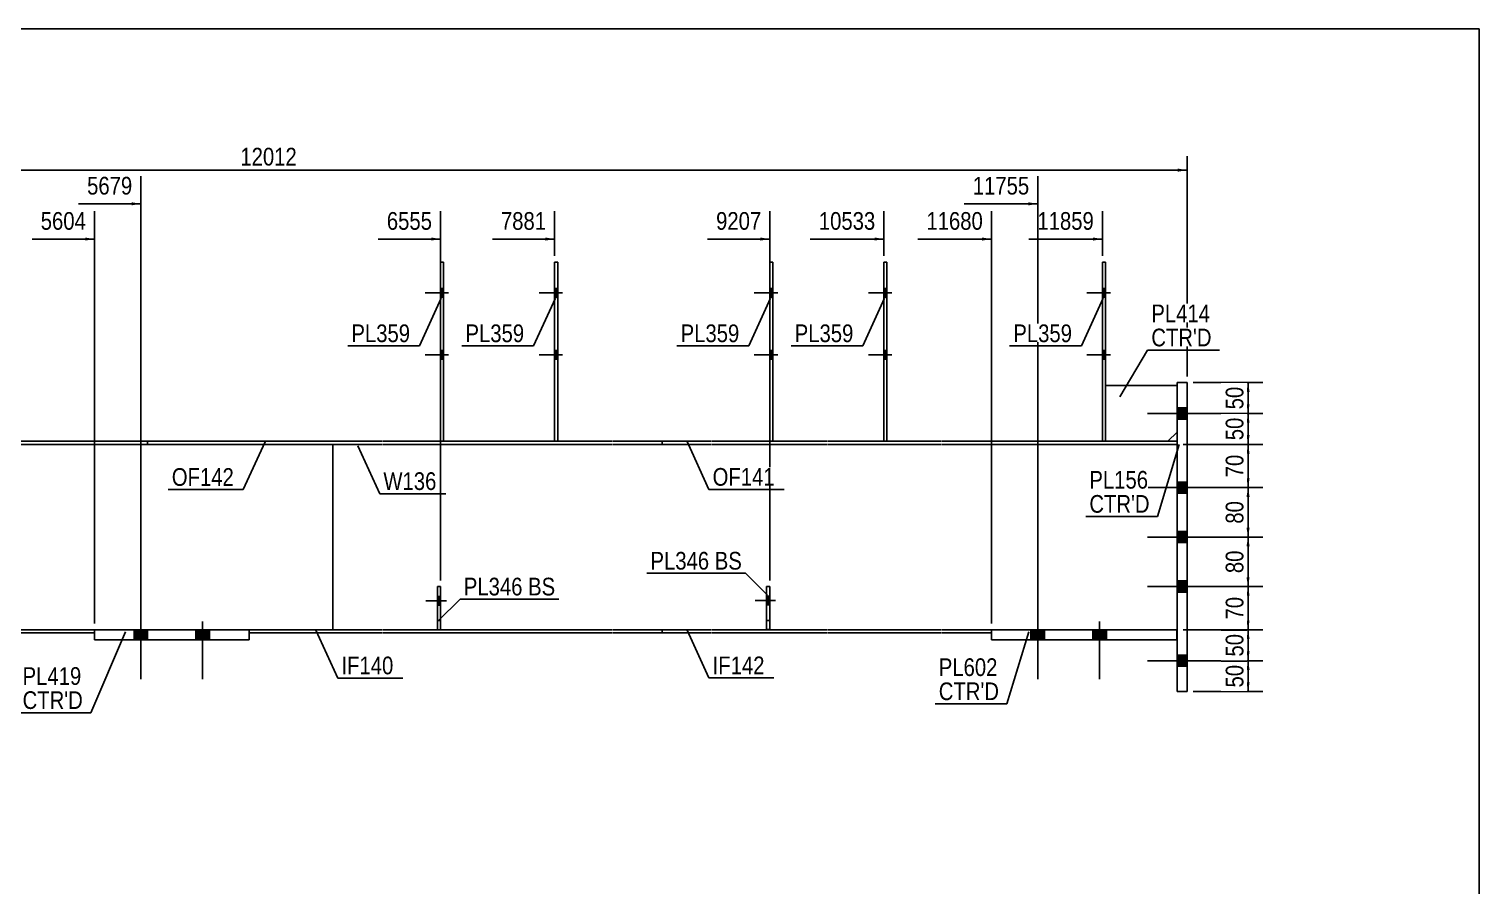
# Model space of a CAD drawing. Header units: millimetres. Extents: x -60 to 343, y -195 to 82.
# Drawn here: x 108.2 to 342.7, y -56.3 to 82.2 of the extents above; entities that cross this region are included whole.
import ezdxf

# ---------------------------------------------------------------- set-up
doc = ezdxf.new("R2010")
doc.units = ezdxf.units.MM
doc.linetypes.add('DXK_LINE_DOT1', pattern=[1.8814, 0.9407, -0.9407])
doc.linetypes.add('DXK_LINE_DOT2', pattern=[3.9198, 1.9599, -1.9599])
doc.styles.add('Arial Narrow', font='ARIALN.TTF', dxfattribs={"height": 0.2})

# ---------------------------------------------------------------- blocks, each defined once
blk = doc.blocks.new('Unknown-624480617-4112')
at = {"color": 5, "linetype": 'Continuous'}
for p, q in [((342.7, 82.21), (-57.3, 82.21)), ((342.7, -194.79), (342.7, 82.21))]:
    blk.add_line(p, q, dxfattribs=at)
blk = doc.blocks.new('Part-624480617-1237 - 1213')
at = {"color": 2, "linetype": 'Continuous'}
for p, q in [((0, -15), (23, -15)), ((23, -15.5), (0, -15.5)), ((23.1, -15), (41.7, -15)), ((41.7, -15.5), (23.1, -15.5)), ((41.8, -15), (60.15, -15)), ((60.15, -15.5), (41.8, -15.5)), ((60.25, -15), (78.85, -15)), ((78.85, -15.5), (60.25, -15.5)), ((78.95, -15), (97.3, -15)), ((97.3, -15.5), (78.95, -15.5)), ((97.4, -15), (118.76, -15)), ((118.76, -15.5), (97.4, -15.5))]:
    blk.add_line(p, q, dxfattribs=at)
at = {"color": 7, "linetype": 'DXK_LINE_DOT1'}
for p, q in [((0, -15.5), (0, -15)), ((118.76, -15), (118.76, -15.5))]:
    blk.add_line(p, q, dxfattribs=at)
blk = doc.blocks.new('Part-624480617-1229 - 1213')
at = {"color": 2, "linetype": 'Continuous'}
for p, q in [((23, 15.5), (0, 15.5)), ((0, 15), (23, 15)), ((41.7, 15.5), (23.1, 15.5)), ((23.1, 15), (41.7, 15)), ((60.15, 15.5), (41.8, 15.5)), ((41.8, 15), (60.15, 15)), ((78.85, 15.5), (60.25, 15.5)), ((60.25, 15), (78.85, 15)), ((97.3, 15.5), (78.95, 15.5)), ((78.95, 15), (97.3, 15)), ((127.33, 15.5), (97.4, 15.5)), ((97.4, 15), (127.33, 15)), ((127.33, 15), (127.33, 15.5))]:
    blk.add_line(p, q, dxfattribs=at)
at = {"color": 7, "linetype": 'DXK_LINE_DOT1'}
blk.add_line((0, 15.5), (0, 15), dxfattribs=at)
blk = doc.blocks.new('Part-624480617-1238 - 1213')
at = {"color": 2, "linetype": 'Continuous'}
for p, q in [((210.58, -15.5), (210.58, -15)), ((218.58, -15), (210.58, -15)), ((210.58, -15.5), (218.58, -15.5)), ((237.28, -15), (218.68, -15)), ((218.68, -15.5), (237.28, -15.5)), ((255.73, -15), (237.38, -15)), ((237.38, -15.5), (255.73, -15.5)), ((263.83, -15), (255.83, -15)), ((255.83, -15.5), (263.83, -15.5))]:
    blk.add_line(p, q, dxfattribs=at)
at = {"color": 7, "linetype": 'DXK_LINE_DOT1'}
blk.add_line((263.83, -15.5), (263.83, -15), dxfattribs=at)
blk = doc.blocks.new('Part-624480617-1230 - 1213')
at = {"color": 2, "linetype": 'Continuous'}
for p, q in [((165.33, -15), (143.76, -15)), ((165.33, -15.5), (143.76, -15.5)), ((174.23, -15), (165.43, -15)), ((184.03, -15.5), (165.43, -15.5)), ((184.03, -15), (174.73, -15)), ((202.48, -15), (184.13, -15)), ((202.48, -15.5), (184.13, -15.5)), ((210.58, -15), (202.58, -15)), ((210.58, -15.5), (202.58, -15.5)), ((210.58, -15), (210.58, -15.5))]:
    blk.add_line(p, q, dxfattribs=at)
at = {"color": 7, "linetype": 'DXK_LINE_DOT1'}
for p, q in [((143.76, -15.5), (143.76, -15)), ((174.73, -15), (174.23, -15))]:
    blk.add_line(p, q, dxfattribs=at)
blk = doc.blocks.new('Part-624480617-1290 - 1213')
at = {"color": 2, "linetype": 'Continuous'}
for p, q in [((293.83, -15), (263.83, -15)), ((263.83, -15), (263.83, -16.6)), ((293.83, -16.6), (293.83, -15)), ((263.83, -16.6), (293.83, -16.6))]:
    blk.add_line(p, q, dxfattribs=at)
blk = doc.blocks.new('Part-624480617-1233 - 1213')
at = {"color": 2, "linetype": 'Continuous'}
for p, q in [((157.33, -15), (157.33, 15)), ((293.87, -15), (293.83, -15))]:
    blk.add_line(p, q, dxfattribs=at)
at = {"color": 7, "linetype": 'DXK_LINE_DOT1'}
for p, q in [((157.33, 15), (165.33, 15)), ((165.43, 15), (184.03, 15)), ((184.13, 15), (202.48, 15)), ((202.58, 15), (218.58, 15)), ((218.68, 15), (237.28, 15)), ((237.38, 15), (255.73, 15)), ((255.83, 15), (293.87, 15)), ((293.87, 15), (293.87, -15)), ((165.33, -15), (157.33, -15)), ((174.23, -15), (165.43, -15)), ((184.03, -15), (174.73, -15)), ((202.48, -15), (184.13, -15)), ((218.58, -15), (202.58, -15)), ((237.28, -15), (218.68, -15)), ((255.73, -15), (237.38, -15)), ((293.83, -15), (255.83, -15))]:
    blk.add_line(p, q, dxfattribs=at)
blk = doc.blocks.new('Bolt-624480617-1305 - 1213')
at = {"color": 3, "linetype": 'DXK_LINE_DOT2'}
for p, q in [((227.98, -9.57), (227.48, -9.57)), ((228.78, -10.27), (227.48, -10.27)), ((227.98, -10.97), (227.48, -10.97))]:
    blk.add_line(p, q, dxfattribs=at)
blk = doc.blocks.new('Part-624480617-1234 - 1213')
at = {"color": 2, "linetype": 'Continuous'}
for p, q in [((127.33, 15.5), (127.33, 15)), ((165.33, 15.5), (127.33, 15.5)), ((127.33, 15), (165.33, 15)), ((184.03, 15.5), (165.43, 15.5)), ((165.43, 15), (184.03, 15)), ((202.48, 15.5), (184.13, 15.5)), ((184.13, 15), (202.48, 15)), ((210.58, 15.5), (202.58, 15.5)), ((202.58, 15), (210.58, 15)), ((210.58, 15), (210.58, 15.5))]:
    blk.add_line(p, q, dxfattribs=at)
blk = doc.blocks.new('Part-624480617-1240 - 1213')
at = {"color": 2, "linetype": 'Continuous'}
for p, q in [((210.58, 15.5), (210.58, 15)), ((218.58, 15.5), (210.58, 15.5)), ((210.58, 15), (218.58, 15)), ((237.28, 15.5), (218.68, 15.5)), ((218.68, 15), (237.28, 15)), ((255.73, 15.5), (237.38, 15.5)), ((237.38, 15), (255.73, 15)), ((293.87, 15.5), (255.83, 15.5)), ((255.83, 15), (293.87, 15))]:
    blk.add_line(p, q, dxfattribs=at)
at = {"color": 7, "linetype": 'DXK_LINE_DOT1'}
blk.add_line((293.87, 15), (293.87, 15.5), dxfattribs=at)
blk = doc.blocks.new('Part-624480617-1242 - 1213')
at = {"color": 2, "linetype": 'Continuous'}
for p, q in [((295.47, 25), (293.87, 25)), ((293.87, 25), (293.87, -25)), ((295.47, -25), (295.47, 25)), ((293.87, -25), (295.47, -25))]:
    blk.add_line(p, q, dxfattribs=at)
blk = doc.blocks.new('Bolt-624480617-1302 - 1213')
at = {"linetype": 'Continuous'}
for points in [[(193.68, 38.8), (193.68, 40.2), (193.18, 40.2), (193.18, 38.8)], [(193.68, 38.8), (193.68, 40.2), (193.18, 40.2), (193.18, 38.8)], [(193.68, 28.8), (193.68, 30.2), (193.18, 30.2), (193.18, 28.8)], [(193.68, 28.8), (193.68, 30.2), (193.18, 30.2), (193.18, 28.8)]]:
    blk.add_hatch(color=3, dxfattribs=at).paths.add_polyline_path(points)
at = {"color": 3, "linetype": 'Continuous'}
for p, q in [((193.68, 40.2), (193.18, 40.2)), ((193.68, 40.2), (193.18, 40.2)), ((194.48, 39.5), (190.68, 39.5)), ((194.48, 39.5), (190.68, 39.5)), ((193.68, 38.8), (193.18, 38.8)), ((193.68, 38.8), (193.18, 38.8)), ((194.48, 29.5), (190.68, 29.5)), ((194.48, 29.5), (190.68, 29.5)), ((193.68, 30.2), (193.18, 30.2)), ((193.68, 30.2), (193.18, 30.2)), ((193.68, 28.8), (193.18, 28.8)), ((193.68, 28.8), (193.18, 28.8))]:
    blk.add_line(p, q, dxfattribs=at)
blk = doc.blocks.new('Part-624480617-1245 - 1213')
at = {"color": 2, "linetype": 'Continuous'}
for p, q in [((293.87, 24.5), (282.29, 24.5)), ((292.37, 15.5), (293.87, 17))]:
    blk.add_line(p, q, dxfattribs=at)
at = {"color": 7, "linetype": 'DXK_LINE_DOT1'}
for p, q in [((282.29, 24.5), (282.29, 15.5)), ((293.87, 17), (293.87, 24.5)), ((282.29, 15.5), (292.37, 15.5))]:
    blk.add_line(p, q, dxfattribs=at)
blk = doc.blocks.new('Bolt-624480617-1315 - 1213')
at = {"linetype": 'Continuous'}
blk.add_hatch(color=3, dxfattribs=at).paths.add_polyline_path([(174.73, -11), (174.73, -9.6), (174.23, -9.6), (174.23, -11)])
at = {"color": 3, "linetype": 'Continuous'}
for p, q in [((175.68, -10.3), (172.38, -10.3)), ((174.73, -9.6), (174.23, -9.6)), ((174.73, -11), (174.23, -11))]:
    blk.add_line(p, q, dxfattribs=at)
blk = doc.blocks.new('Part-624480617-1256 - 1213')
at = {"color": 2, "linetype": 'Continuous'}
for p, q in [((282.29, 44.5), (281.79, 44.5)), ((281.79, 44.5), (281.79, 15.5)), ((282.29, 15.5), (282.29, 44.5))]:
    blk.add_line(p, q, dxfattribs=at)
at = {"color": 7, "linetype": 'DXK_LINE_DOT1'}
blk.add_line((281.79, 15.5), (282.29, 15.5), dxfattribs=at)
blk = doc.blocks.new('Part-624480617-1259 - 1213')
at = {"color": 2, "linetype": 'Continuous'}
for p, q in [((193.68, 44.5), (193.18, 44.5)), ((193.18, 44.5), (193.18, 15.5)), ((193.68, 15.5), (193.68, 44.5))]:
    blk.add_line(p, q, dxfattribs=at)
at = {"color": 7, "linetype": 'DXK_LINE_DOT1'}
blk.add_line((193.18, 15.5), (193.68, 15.5), dxfattribs=at)
blk = doc.blocks.new('Part-624480617-1260 - 1213')
at = {"color": 2, "linetype": 'Continuous'}
for p, q in [((246.93, 44.5), (246.43, 44.5)), ((246.43, 44.5), (246.43, 15.5)), ((246.93, 15.5), (246.93, 44.5))]:
    blk.add_line(p, q, dxfattribs=at)
at = {"color": 7, "linetype": 'DXK_LINE_DOT1'}
blk.add_line((246.43, 15.5), (246.93, 15.5), dxfattribs=at)
blk = doc.blocks.new('Part-624480617-1261 - 1213')
at = {"color": 2, "linetype": 'Continuous'}
for p, q in [((228.48, 44.5), (227.98, 44.5)), ((227.98, 44.5), (227.98, 15.5)), ((228.48, 15.5), (228.48, 44.5))]:
    blk.add_line(p, q, dxfattribs=at)
at = {"color": 7, "linetype": 'DXK_LINE_DOT1'}
blk.add_line((227.98, 15.5), (228.48, 15.5), dxfattribs=at)
blk = doc.blocks.new('Bolt-624480617-1333 - 1213')
at = {"linetype": 'Continuous'}
for points in [[(270.23, -16.6), (272.43, -16.6), (272.43, -15), (270.23, -15)], [(270.23, -16.6), (272.43, -16.6), (272.43, -15), (270.23, -15)], [(270.23, -16.6), (272.43, -16.6), (272.43, -15), (270.23, -15)], [(270.23, -16.6), (272.43, -16.6), (272.43, -15), (270.23, -15)], [(280.23, -16.6), (282.43, -16.6), (282.43, -15), (280.23, -15)], [(280.23, -16.6), (282.43, -16.6), (282.43, -15), (280.23, -15)], [(280.23, -16.6), (282.43, -16.6), (282.43, -15), (280.23, -15)], [(280.23, -16.6), (282.43, -16.6), (282.43, -15), (280.23, -15)]]:
    blk.add_hatch(color=3, dxfattribs=at).paths.add_polyline_path(points)
at = {"color": 3, "linetype": 'Continuous'}
for p, q in [((271.33, -13.66), (271.33, -23)), ((271.33, -13.66), (271.33, -23)), ((271.33, -13.66), (271.33, -23)), ((271.33, -13.66), (271.33, -23)), ((281.33, -13.66), (281.33, -23)), ((281.33, -13.66), (281.33, -23)), ((281.33, -13.66), (281.33, -23)), ((281.33, -13.66), (281.33, -23)), ((270.23, -15), (270.23, -16.6)), ((270.23, -15), (270.23, -16.6)), ((270.23, -15), (270.23, -16.6)), ((270.23, -15), (270.23, -16.6)), ((272.43, -15), (272.43, -16.6)), ((272.43, -15), (272.43, -16.6)), ((272.43, -15), (272.43, -16.6)), ((272.43, -15), (272.43, -16.6)), ((280.23, -15), (280.23, -16.6)), ((280.23, -15), (280.23, -16.6)), ((280.23, -15), (280.23, -16.6)), ((280.23, -15), (280.23, -16.6)), ((282.43, -15), (282.43, -16.6)), ((282.43, -15), (282.43, -16.6)), ((282.43, -15), (282.43, -16.6)), ((282.43, -15), (282.43, -16.6))]:
    blk.add_line(p, q, dxfattribs=at)
blk = doc.blocks.new('Part-624480617-1262 - 1213')
at = {"color": 7, "linetype": 'DXK_LINE_DOT1'}
for p, q in [((227.48, -14.97), (227.48, -7.97)), ((227.48, -7.97), (227.98, -7.97)), ((227.98, -14.97), (227.98, -7.97)), ((227.48, -13.47), (227.98, -13.47)), ((227.98, -14.97), (227.48, -14.97))]:
    blk.add_line(p, q, dxfattribs=at)
blk = doc.blocks.new('Part-624480617-1265 - 1213')
at = {"color": 2, "linetype": 'Continuous'}
for p, q in [((227.48, -14.97), (227.48, -7.97)), ((227.48, -7.97), (227.98, -7.97)), ((227.98, -7.97), (227.98, -14.97)), ((227.98, -14.97), (227.48, -14.97))]:
    blk.add_line(p, q, dxfattribs=at)
blk = doc.blocks.new('Part-624480617-1268 - 1213')
at = {"color": 2, "linetype": 'Continuous'}
for p, q in [((175.23, 44.5), (174.73, 44.5)), ((174.73, 44.5), (174.73, 15.5)), ((175.23, 15.5), (175.23, 44.5))]:
    blk.add_line(p, q, dxfattribs=at)
at = {"color": 7, "linetype": 'DXK_LINE_DOT1'}
blk.add_line((174.73, 15.5), (175.23, 15.5), dxfattribs=at)
blk = doc.blocks.new('Part-624480617-1269 - 1213')
at = {"color": 7, "linetype": 'DXK_LINE_DOT1'}
for p, q in [((174.23, -15), (174.23, -8)), ((174.23, -8), (174.73, -8)), ((174.73, -15), (174.73, -8)), ((174.23, -13.5), (174.73, -13.5))]:
    blk.add_line(p, q, dxfattribs=at)
blk = doc.blocks.new('Part-624480617-1272 - 1213')
at = {"color": 2, "linetype": 'Continuous'}
for p, q in [((174.23, -15), (174.23, -8)), ((174.23, -8), (174.73, -8)), ((174.73, -8), (174.73, -15)), ((174.73, -15), (174.23, -15))]:
    blk.add_line(p, q, dxfattribs=at)
blk = doc.blocks.new('Part-624480617-1289 - 1213')
at = {"color": 2, "linetype": 'Continuous'}
for p, q in [((143.76, -15), (118.76, -15)), ((118.76, -15), (118.76, -16.6)), ((143.76, -16.6), (143.76, -15)), ((118.76, -16.6), (143.76, -16.6))]:
    blk.add_line(p, q, dxfattribs=at)
blk = doc.blocks.new('Part-624480617-1292 - 1213')
at = {"color": 7, "linetype": 'DXK_LINE_DOT1'}
for p, q in [((0, 15), (0, -15)), ((0, 15), (23, 15)), ((23.1, 15), (41.7, 15)), ((41.8, 15), (60.15, 15)), ((60.25, 15), (78.85, 15)), ((78.95, 15), (97.3, 15)), ((97.4, 15), (157.33, 15)), ((0, -15), (23, -15)), ((23.1, -15), (41.7, -15)), ((41.8, -15), (60.15, -15)), ((60.25, -15), (78.85, -15)), ((78.95, -15), (97.3, -15)), ((97.4, -15), (157.33, -15))]:
    blk.add_line(p, q, dxfattribs=at)
at = {"color": 2, "linetype": 'Continuous'}
blk.add_line((157.33, 15), (157.33, -15), dxfattribs=at)
blk = doc.blocks.new('Bolt-624480617-1293 - 1213')
at = {"linetype": 'Continuous'}
for points in [[(293.87, 20.9), (293.87, 19.1), (295.47, 19.1), (295.47, 20.9)], [(293.87, 20.9), (293.87, 19.1), (295.47, 19.1), (295.47, 20.9)], [(293.87, 8.9), (293.87, 7.1), (295.47, 7.1), (295.47, 8.9)], [(293.87, 8.9), (293.87, 7.1), (295.47, 7.1), (295.47, 8.9)], [(293.87, 0.9), (293.87, -0.9), (295.47, -0.9), (295.47, 0.9)], [(293.87, 0.9), (293.87, -0.9), (295.47, -0.9), (295.47, 0.9)], [(293.87, -7.1), (293.87, -8.9), (295.47, -8.9), (295.47, -7.1)], [(293.87, -7.1), (293.87, -8.9), (295.47, -8.9), (295.47, -7.1)], [(293.87, -19.1), (293.87, -20.9), (295.47, -20.9), (295.47, -19.1)], [(293.87, -19.1), (293.87, -20.9), (295.47, -20.9), (295.47, -19.1)]]:
    blk.add_hatch(color=3, dxfattribs=at).paths.add_polyline_path(points)
at = {"color": 3, "linetype": 'Continuous'}
for p, q in [((298.14, 20), (289.07, 20)), ((298.14, 20), (289.07, 20)), ((295.47, 20.9), (293.87, 20.9)), ((295.47, 20.9), (293.87, 20.9)), ((295.47, 19.1), (293.87, 19.1)), ((295.47, 19.1), (293.87, 19.1)), ((298.14, 8), (289.07, 8)), ((298.14, 8), (289.07, 8)), ((295.47, 8.9), (293.87, 8.9)), ((295.47, 8.9), (293.87, 8.9)), ((295.47, 7.1), (293.87, 7.1)), ((295.47, 7.1), (293.87, 7.1)), ((295.47, 0.9), (293.87, 0.9)), ((295.47, 0.9), (293.87, 0.9)), ((298.14, 0), (289.07, 0)), ((298.14, 0), (289.07, 0)), ((295.47, -0.9), (293.87, -0.9)), ((295.47, -0.9), (293.87, -0.9)), ((298.14, -8), (289.07, -8)), ((298.14, -8), (289.07, -8)), ((295.47, -7.1), (293.87, -7.1)), ((295.47, -7.1), (293.87, -7.1)), ((295.47, -8.9), (293.87, -8.9)), ((295.47, -8.9), (293.87, -8.9)), ((298.14, -20), (289.07, -20)), ((298.14, -20), (289.07, -20)), ((295.47, -19.1), (293.87, -19.1)), ((295.47, -19.1), (293.87, -19.1)), ((295.47, -20.9), (293.87, -20.9)), ((295.47, -20.9), (293.87, -20.9))]:
    blk.add_line(p, q, dxfattribs=at)
blk = doc.blocks.new('Bolt-624480617-1299 - 1213')
at = {"linetype": 'Continuous'}
for points in [[(282.29, 38.8), (282.29, 40.2), (281.79, 40.2), (281.79, 38.8)], [(282.29, 38.8), (282.29, 40.2), (281.79, 40.2), (281.79, 38.8)], [(282.29, 28.8), (282.29, 30.2), (281.79, 30.2), (281.79, 28.8)], [(282.29, 28.8), (282.29, 30.2), (281.79, 30.2), (281.79, 28.8)]]:
    blk.add_hatch(color=3, dxfattribs=at).paths.add_polyline_path(points)
at = {"color": 3, "linetype": 'Continuous'}
for p, q in [((282.29, 40.2), (281.79, 40.2)), ((282.29, 40.2), (281.79, 40.2)), ((283.09, 39.5), (279.29, 39.5)), ((283.09, 39.5), (279.29, 39.5)), ((282.29, 38.8), (281.79, 38.8)), ((282.29, 38.8), (281.79, 38.8)), ((283.09, 29.5), (279.29, 29.5)), ((283.09, 29.5), (279.29, 29.5)), ((282.29, 30.2), (281.79, 30.2)), ((282.29, 30.2), (281.79, 30.2)), ((282.29, 28.8), (281.79, 28.8)), ((282.29, 28.8), (281.79, 28.8))]:
    blk.add_line(p, q, dxfattribs=at)
blk = doc.blocks.new('Bolt-624480617-1303 - 1213')
at = {"linetype": 'Continuous'}
for points in [[(246.93, 38.8), (246.93, 40.2), (246.43, 40.2), (246.43, 38.8)], [(246.93, 38.8), (246.93, 40.2), (246.43, 40.2), (246.43, 38.8)], [(246.93, 28.8), (246.93, 30.2), (246.43, 30.2), (246.43, 28.8)], [(246.93, 28.8), (246.93, 30.2), (246.43, 30.2), (246.43, 28.8)]]:
    blk.add_hatch(color=3, dxfattribs=at).paths.add_polyline_path(points)
at = {"color": 3, "linetype": 'Continuous'}
for p, q in [((246.93, 40.2), (246.43, 40.2)), ((246.93, 40.2), (246.43, 40.2)), ((247.73, 39.5), (243.93, 39.5)), ((247.73, 39.5), (243.93, 39.5)), ((246.93, 38.8), (246.43, 38.8)), ((246.93, 38.8), (246.43, 38.8)), ((247.73, 29.5), (243.93, 29.5)), ((247.73, 29.5), (243.93, 29.5)), ((246.93, 30.2), (246.43, 30.2)), ((246.93, 30.2), (246.43, 30.2)), ((246.93, 28.8), (246.43, 28.8)), ((246.93, 28.8), (246.43, 28.8))]:
    blk.add_line(p, q, dxfattribs=at)
blk = doc.blocks.new('Bolt-624480617-1304 - 1213')
at = {"linetype": 'Continuous'}
for points in [[(228.48, 38.8), (228.48, 40.2), (227.98, 40.2), (227.98, 38.8)], [(228.48, 38.8), (228.48, 40.2), (227.98, 40.2), (227.98, 38.8)], [(228.48, 28.8), (228.48, 30.2), (227.98, 30.2), (227.98, 28.8)], [(228.48, 28.8), (228.48, 30.2), (227.98, 30.2), (227.98, 28.8)]]:
    blk.add_hatch(color=3, dxfattribs=at).paths.add_polyline_path(points)
at = {"color": 3, "linetype": 'Continuous'}
for p, q in [((228.48, 40.2), (227.98, 40.2)), ((228.48, 40.2), (227.98, 40.2)), ((229.28, 39.5), (225.48, 39.5)), ((229.28, 39.5), (225.48, 39.5)), ((228.48, 38.8), (227.98, 38.8)), ((228.48, 38.8), (227.98, 38.8)), ((229.28, 29.5), (225.48, 29.5)), ((229.28, 29.5), (225.48, 29.5)), ((228.48, 30.2), (227.98, 30.2)), ((228.48, 30.2), (227.98, 30.2)), ((228.48, 28.8), (227.98, 28.8)), ((228.48, 28.8), (227.98, 28.8))]:
    blk.add_line(p, q, dxfattribs=at)
blk = doc.blocks.new('Bolt-624480617-1308 - 1213')
at = {"linetype": 'Continuous'}
blk.add_hatch(color=3, dxfattribs=at).paths.add_polyline_path([(227.98, -10.97), (227.98, -9.57), (227.48, -9.57), (227.48, -10.97)])
at = {"color": 3, "linetype": 'Continuous'}
for p, q in [((228.93, -10.27), (225.63, -10.27)), ((227.98, -9.57), (227.48, -9.57)), ((227.98, -10.97), (227.48, -10.97))]:
    blk.add_line(p, q, dxfattribs=at)
blk = doc.blocks.new('Bolt-624480617-1311 - 1213')
at = {"linetype": 'Continuous'}
for points in [[(175.23, 38.8), (175.23, 40.2), (174.73, 40.2), (174.73, 38.8)], [(175.23, 38.8), (175.23, 40.2), (174.73, 40.2), (174.73, 38.8)], [(175.23, 28.8), (175.23, 30.2), (174.73, 30.2), (174.73, 28.8)], [(175.23, 28.8), (175.23, 30.2), (174.73, 30.2), (174.73, 28.8)]]:
    blk.add_hatch(color=3, dxfattribs=at).paths.add_polyline_path(points)
at = {"color": 3, "linetype": 'Continuous'}
for p, q in [((175.23, 40.2), (174.73, 40.2)), ((175.23, 40.2), (174.73, 40.2)), ((176.03, 39.5), (172.23, 39.5)), ((176.03, 39.5), (172.23, 39.5)), ((175.23, 38.8), (174.73, 38.8)), ((175.23, 38.8), (174.73, 38.8)), ((176.03, 29.5), (172.23, 29.5)), ((176.03, 29.5), (172.23, 29.5)), ((175.23, 30.2), (174.73, 30.2)), ((175.23, 30.2), (174.73, 30.2)), ((175.23, 28.8), (174.73, 28.8)), ((175.23, 28.8), (174.73, 28.8))]:
    blk.add_line(p, q, dxfattribs=at)
blk = doc.blocks.new('Bolt-624480617-1312 - 1213')
at = {"color": 3, "linetype": 'DXK_LINE_DOT2'}
for p, q in [((174.73, -9.6), (174.23, -9.6)), ((175.53, -10.3), (174.23, -10.3)), ((174.73, -11), (174.23, -11))]:
    blk.add_line(p, q, dxfattribs=at)
blk = doc.blocks.new('Bolt-624480617-1332 - 1213')
at = {"linetype": 'Continuous'}
for points in [[(125.16, -16.6), (127.36, -16.6), (127.36, -15), (125.16, -15)], [(125.16, -16.6), (127.36, -16.6), (127.36, -15), (125.16, -15)], [(125.16, -16.6), (127.36, -16.6), (127.36, -15), (125.16, -15)], [(125.16, -16.6), (127.36, -16.6), (127.36, -15), (125.16, -15)], [(135.16, -16.6), (137.36, -16.6), (137.36, -15), (135.16, -15)], [(135.16, -16.6), (137.36, -16.6), (137.36, -15), (135.16, -15)], [(135.16, -16.6), (137.36, -16.6), (137.36, -15), (135.16, -15)], [(135.16, -16.6), (137.36, -16.6), (137.36, -15), (135.16, -15)]]:
    blk.add_hatch(color=3, dxfattribs=at).paths.add_polyline_path(points)
at = {"color": 3, "linetype": 'Continuous'}
for p, q in [((126.26, -13.66), (126.26, -23)), ((126.26, -13.66), (126.26, -23)), ((126.26, -13.66), (126.26, -23)), ((126.26, -13.66), (126.26, -23)), ((136.26, -13.66), (136.26, -23)), ((136.26, -13.66), (136.26, -23)), ((136.26, -13.66), (136.26, -23)), ((136.26, -13.66), (136.26, -23)), ((125.16, -15), (125.16, -16.6)), ((125.16, -15), (125.16, -16.6)), ((125.16, -15), (125.16, -16.6)), ((125.16, -15), (125.16, -16.6)), ((127.36, -15), (127.36, -16.6)), ((127.36, -15), (127.36, -16.6)), ((127.36, -15), (127.36, -16.6)), ((127.36, -15), (127.36, -16.6)), ((135.16, -15), (135.16, -16.6)), ((135.16, -15), (135.16, -16.6)), ((135.16, -15), (135.16, -16.6)), ((135.16, -15), (135.16, -16.6)), ((137.36, -15), (137.36, -16.6)), ((137.36, -15), (137.36, -16.6)), ((137.36, -15), (137.36, -16.6)), ((137.36, -15), (137.36, -16.6))]:
    blk.add_line(p, q, dxfattribs=at)
blk = doc.blocks.new('StraightDimension-624480617-9707 - 1213')
at = {"linetype": 'Continuous'}
blk.add_hatch(color=7, dxfattribs=at).paths.add_polyline_path([(244.93, 48.47), (246.43, 48.22), (244.93, 47.97)])
at = {"color": 7, "linetype": 'Continuous'}
for p, q in [((246.43, 45.5), (246.43, 52.72)), ((234.54, 48.22), (246.43, 48.22))]:
    blk.add_line(p, q, dxfattribs=at)
at = {"color": 0}
blk.add_wipeout([(245.66, 49.12), (245.66, 53.32), (235.32, 53.32), (235.32, 49.12)], dxfattribs=at)
at = {"color": 3, "style": 'Arial Narrow'}
blk.add_text('10533', height=2.863, dxfattribs=at).set_placement((235.92, 49.72))
blk = doc.blocks.new('StraightDimension-624480617-9708 - 1213')
at = {"linetype": 'Continuous'}
blk.add_hatch(color=7, dxfattribs=at).paths.add_polyline_path([(226.48, 48.47), (227.98, 48.22), (226.48, 47.97)])
at = {"color": 7, "linetype": 'Continuous'}
for p, q in [((227.98, -7), (227.98, 52.72)), ((217.92, 48.22), (227.98, 48.22))]:
    blk.add_line(p, q, dxfattribs=at)
at = {"color": 0}
blk.add_wipeout([(227.21, 49.12), (227.21, 53.32), (218.7, 53.32), (218.7, 49.12)], dxfattribs=at)
at = {"color": 3, "style": 'Arial Narrow'}
blk.add_text('9207', height=2.863, dxfattribs=at).set_placement((219.3, 49.72))
blk = doc.blocks.new('StraightDimension-624480617-9709 - 1213')
at = {"linetype": 'Continuous'}
blk.add_hatch(color=7, dxfattribs=at).paths.add_polyline_path([(191.68, 48.47), (193.18, 48.22), (191.68, 47.97)])
at = {"color": 7, "linetype": 'Continuous'}
for p, q in [((193.18, 45.5), (193.18, 52.72)), ((183.12, 48.22), (193.18, 48.22))]:
    blk.add_line(p, q, dxfattribs=at)
at = {"color": 0}
blk.add_wipeout([(192.41, 49.12), (192.41, 53.32), (183.9, 53.32), (183.9, 49.12)], dxfattribs=at)
at = {"color": 3, "style": 'Arial Narrow'}
blk.add_text('7881', height=2.863, dxfattribs=at).set_placement((184.5, 49.72))
blk = doc.blocks.new('StraightDimension-624480617-8231 - 1213')
at = {"linetype": 'Continuous'}
for points in [[(305.09, -21.5), (305.34, -20), (305.59, -21.5)], [(305.59, -23.5), (305.34, -25), (305.09, -23.5)]]:
    blk.add_hatch(color=7, dxfattribs=at).paths.add_polyline_path(points)
at = {"color": 7, "linetype": 'Continuous'}
for p, q in [((296.47, -20), (307.74, -20)), ((305.34, -25), (305.34, -20)), ((296.47, -25), (307.74, -25))]:
    blk.add_line(p, q, dxfattribs=at)
at = {"color": 0}
blk.add_wipeout([(305.19, -20.07), (300.99, -20.07), (300.99, -24.93), (305.19, -24.93)], dxfattribs=at)
at = {"color": 3, "style": 'Arial Narrow'}
blk.add_text('50', height=2.863, rotation=90.0002, dxfattribs=at).set_placement((304.59, -24.33))
blk = doc.blocks.new('StraightDimension-624480617-8230 - 1213')
at = {"linetype": 'Continuous'}
for points in [[(305.09, -16.5), (305.34, -15), (305.59, -16.5)], [(305.59, -18.5), (305.34, -20), (305.09, -18.5)]]:
    blk.add_hatch(color=7, dxfattribs=at).paths.add_polyline_path(points)
at = {"color": 7, "linetype": 'Continuous'}
for p, q in [((294.87, -15), (307.74, -15)), ((305.34, -20), (305.34, -15)), ((296.47, -20), (307.74, -20))]:
    blk.add_line(p, q, dxfattribs=at)
at = {"color": 0}
blk.add_wipeout([(305.19, -15.07), (300.99, -15.07), (300.99, -19.93), (305.19, -19.93)], dxfattribs=at)
at = {"color": 3, "style": 'Arial Narrow'}
blk.add_text('50', height=2.863, rotation=90.0002, dxfattribs=at).set_placement((304.59, -19.33))
blk = doc.blocks.new('StraightDimension-624480617-5061 - 1213')
at = {"linetype": 'Continuous'}
blk.add_hatch(color=7, dxfattribs=at).paths.add_polyline_path([(293.97, 59.62), (295.47, 59.37), (293.97, 59.12)])
at = {"color": 7, "linetype": 'Continuous'}
for p, q in [((295.47, 26), (295.47, 61.62)), ((-1.6, 59.37), (295.47, 59.37))]:
    blk.add_line(p, q, dxfattribs=at)
at = {"color": 0}
blk.add_wipeout([(152.1, 59.52), (152.1, 63.72), (141.76, 63.72), (141.76, 59.52)], dxfattribs=at)
at = {"color": 3, "style": 'Arial Narrow'}
blk.add_text('12012', height=2.863, dxfattribs=at).set_placement((142.36, 60.12))
blk = doc.blocks.new('StraightDimension-624480617-8224 - 1213')
at = {"linetype": 'Continuous'}
for points in [[(305.09, 23.5), (305.34, 25), (305.59, 23.5)], [(305.59, 21.5), (305.34, 20), (305.09, 21.5)]]:
    blk.add_hatch(color=7, dxfattribs=at).paths.add_polyline_path(points)
at = {"color": 7, "linetype": 'Continuous'}
for p, q in [((296.47, 25), (307.74, 25)), ((305.34, 20), (305.34, 25)), ((294.87, 20), (307.74, 20))]:
    blk.add_line(p, q, dxfattribs=at)
at = {"color": 0}
blk.add_wipeout([(305.19, 24.93), (300.99, 24.93), (300.99, 20.07), (305.19, 20.07)], dxfattribs=at)
at = {"color": 3, "style": 'Arial Narrow'}
blk.add_text('50', height=2.863, rotation=90.0002, dxfattribs=at).set_placement((304.59, 20.67))
blk = doc.blocks.new('StraightDimension-624480617-8225 - 1213')
at = {"linetype": 'Continuous'}
for points in [[(305.09, 18.5), (305.34, 20), (305.59, 18.5)], [(305.59, 16.5), (305.34, 15), (305.09, 16.5)]]:
    blk.add_hatch(color=7, dxfattribs=at).paths.add_polyline_path(points)
at = {"color": 7, "linetype": 'Continuous'}
for p, q in [((294.87, 20), (307.74, 20)), ((305.34, 15), (305.34, 20)), ((294.87, 15), (307.74, 15))]:
    blk.add_line(p, q, dxfattribs=at)
at = {"color": 0}
blk.add_wipeout([(305.19, 19.93), (300.99, 19.93), (300.99, 15.07), (305.19, 15.07)], dxfattribs=at)
at = {"color": 3, "style": 'Arial Narrow'}
blk.add_text('50', height=2.863, rotation=90.0002, dxfattribs=at).set_placement((304.59, 15.67))
blk = doc.blocks.new('StraightDimension-624480617-8226 - 1213')
at = {"linetype": 'Continuous'}
for points in [[(305.09, 13.5), (305.34, 15), (305.59, 13.5)], [(305.59, 9.5), (305.34, 8), (305.09, 9.5)]]:
    blk.add_hatch(color=7, dxfattribs=at).paths.add_polyline_path(points)
at = {"color": 7, "linetype": 'Continuous'}
for p, q in [((294.87, 15), (307.74, 15)), ((305.34, 8), (305.34, 15)), ((296.47, 8), (307.74, 8))]:
    blk.add_line(p, q, dxfattribs=at)
at = {"color": 0}
blk.add_wipeout([(305.19, 13.93), (300.99, 13.93), (300.99, 9.07), (305.19, 9.07)], dxfattribs=at)
at = {"color": 3, "style": 'Arial Narrow'}
blk.add_text('70', height=2.863, rotation=90.0002, dxfattribs=at).set_placement((304.59, 9.67))
blk = doc.blocks.new('StraightDimension-624480617-8227 - 1213')
at = {"linetype": 'Continuous'}
for points in [[(305.09, 6.5), (305.34, 8), (305.59, 6.5)], [(305.59, 1.5), (305.34, 0), (305.09, 1.5)]]:
    blk.add_hatch(color=7, dxfattribs=at).paths.add_polyline_path(points)
at = {"color": 7, "linetype": 'Continuous'}
for p, q in [((296.47, 8), (307.74, 8)), ((305.34, 0), (305.34, 8)), ((296.47, 0), (307.74, 0))]:
    blk.add_line(p, q, dxfattribs=at)
at = {"color": 0}
blk.add_wipeout([(305.19, 6.43), (300.99, 6.43), (300.99, 1.57), (305.19, 1.57)], dxfattribs=at)
at = {"color": 3, "style": 'Arial Narrow'}
blk.add_text('80', height=2.863, rotation=90.0002, dxfattribs=at).set_placement((304.59, 2.17))
blk = doc.blocks.new('StraightDimension-624480617-8228 - 1213')
at = {"linetype": 'Continuous'}
for points in [[(305.09, -1.5), (305.34, 0), (305.59, -1.5)], [(305.59, -6.5), (305.34, -8), (305.09, -6.5)]]:
    blk.add_hatch(color=7, dxfattribs=at).paths.add_polyline_path(points)
at = {"color": 7, "linetype": 'Continuous'}
for p, q in [((296.47, 0), (307.74, 0)), ((305.34, -8), (305.34, 0)), ((296.47, -8), (307.74, -8))]:
    blk.add_line(p, q, dxfattribs=at)
at = {"color": 0}
blk.add_wipeout([(305.19, -1.57), (300.99, -1.57), (300.99, -6.43), (305.19, -6.43)], dxfattribs=at)
at = {"color": 3, "style": 'Arial Narrow'}
blk.add_text('80', height=2.863, rotation=90.0002, dxfattribs=at).set_placement((304.59, -5.83))
blk = doc.blocks.new('StraightDimension-624480617-8229 - 1213')
at = {"linetype": 'Continuous'}
for points in [[(305.09, -9.5), (305.34, -8), (305.59, -9.5)], [(305.59, -13.5), (305.34, -15), (305.09, -13.5)]]:
    blk.add_hatch(color=7, dxfattribs=at).paths.add_polyline_path(points)
at = {"color": 7, "linetype": 'Continuous'}
for p, q in [((296.47, -8), (307.74, -8)), ((305.34, -15), (305.34, -8)), ((294.87, -15), (307.74, -15))]:
    blk.add_line(p, q, dxfattribs=at)
at = {"color": 0}
blk.add_wipeout([(305.19, -9.07), (300.99, -9.07), (300.99, -13.93), (305.19, -13.93)], dxfattribs=at)
at = {"color": 3, "style": 'Arial Narrow'}
blk.add_text('70', height=2.863, rotation=90.0002, dxfattribs=at).set_placement((304.59, -13.33))
blk = doc.blocks.new('StraightDimension-624480617-9704 - 1213')
at = {"linetype": 'Continuous'}
blk.add_hatch(color=7, dxfattribs=at).paths.add_polyline_path([(280.29, 48.47), (281.79, 48.22), (280.29, 47.97)])
at = {"color": 7, "linetype": 'Continuous'}
for p, q in [((281.79, 45.5), (281.79, 52.72)), ((269.9, 48.22), (281.79, 48.22))]:
    blk.add_line(p, q, dxfattribs=at)
at = {"color": 0}
blk.add_wipeout([(281.01, 49.12), (281.01, 53.32), (270.67, 53.32), (270.67, 49.12)], dxfattribs=at)
at = {"color": 3, "style": 'Arial Narrow'}
blk.add_text('11859', height=2.863, dxfattribs=at).set_placement((271.27, 49.72))
blk = doc.blocks.new('StraightDimension-624480617-9705 - 1213')
at = {"linetype": 'Continuous'}
blk.add_hatch(color=7, dxfattribs=at).paths.add_polyline_path([(269.83, 54.17), (271.33, 53.92), (269.83, 53.67)])
at = {"color": 7, "linetype": 'Continuous'}
for p, q in [((271.33, -14), (271.33, 58.42)), ((259.44, 53.92), (271.33, 53.92))]:
    blk.add_line(p, q, dxfattribs=at)
at = {"color": 0}
blk.add_wipeout([(270.56, 54.82), (270.56, 59.02), (260.22, 59.02), (260.22, 54.82)], dxfattribs=at)
at = {"color": 3, "style": 'Arial Narrow'}
blk.add_text('11755', height=2.863, dxfattribs=at).set_placement((260.82, 55.42))
blk = doc.blocks.new('StraightDimension-624480617-9706 - 1213')
at = {"linetype": 'Continuous'}
blk.add_hatch(color=7, dxfattribs=at).paths.add_polyline_path([(262.33, 48.47), (263.83, 48.22), (262.33, 47.97)])
at = {"color": 7, "linetype": 'Continuous'}
for p, q in [((263.83, -14), (263.83, 52.72)), ((251.94, 48.22), (263.83, 48.22))]:
    blk.add_line(p, q, dxfattribs=at)
at = {"color": 0}
blk.add_wipeout([(263.06, 49.12), (263.06, 53.32), (252.72, 53.32), (252.72, 49.12)], dxfattribs=at)
at = {"color": 3, "style": 'Arial Narrow'}
blk.add_text('11680', height=2.863, dxfattribs=at).set_placement((253.32, 49.72))
blk = doc.blocks.new('StraightDimension-624480617-9710 - 1213')
at = {"linetype": 'Continuous'}
blk.add_hatch(color=7, dxfattribs=at).paths.add_polyline_path([(173.23, 48.47), (174.73, 48.22), (173.23, 47.97)])
at = {"color": 7, "linetype": 'Continuous'}
for p, q in [((174.73, -7), (174.73, 52.72)), ((164.67, 48.22), (174.73, 48.22))]:
    blk.add_line(p, q, dxfattribs=at)
at = {"color": 0}
blk.add_wipeout([(173.96, 49.12), (173.96, 53.32), (165.45, 53.32), (165.45, 49.12)], dxfattribs=at)
at = {"color": 3, "style": 'Arial Narrow'}
blk.add_text('6555', height=2.863, dxfattribs=at).set_placement((166.05, 49.72))
blk = doc.blocks.new('StraightDimension-624480617-9711 - 1213')
at = {"linetype": 'Continuous'}
blk.add_hatch(color=7, dxfattribs=at).paths.add_polyline_path([(124.76, 54.17), (126.26, 53.92), (124.76, 53.67)])
at = {"color": 7, "linetype": 'Continuous'}
for p, q in [((126.26, -14), (126.26, 58.42)), ((116.2, 53.92), (126.26, 53.92))]:
    blk.add_line(p, q, dxfattribs=at)
at = {"color": 0}
blk.add_wipeout([(125.48, 54.82), (125.48, 59.02), (116.97, 59.02), (116.97, 54.82)], dxfattribs=at)
at = {"color": 3, "style": 'Arial Narrow'}
blk.add_text('5679', height=2.863, dxfattribs=at).set_placement((117.57, 55.42))
blk = doc.blocks.new('StraightDimension-624480617-9712 - 1213')
at = {"linetype": 'Continuous'}
blk.add_hatch(color=7, dxfattribs=at).paths.add_polyline_path([(117.26, 48.47), (118.76, 48.22), (117.26, 47.97)])
at = {"color": 7, "linetype": 'Continuous'}
for p, q in [((118.76, -14), (118.76, 52.72)), ((108.7, 48.22), (118.76, 48.22))]:
    blk.add_line(p, q, dxfattribs=at)
at = {"color": 0}
blk.add_wipeout([(117.98, 49.12), (117.98, 53.32), (109.47, 53.32), (109.47, 49.12)], dxfattribs=at)
at = {"color": 3, "style": 'Arial Narrow'}
blk.add_text('5604', height=2.863, dxfattribs=at).set_placement((110.07, 49.72))
blk = doc.blocks.new('Mark-624480617-4390 - 1213')
at = {"color": 7, "linetype": 'Continuous'}
blk.add_line((294.22, 14.97), (290.68, 3.34), dxfattribs=at)
at = {"color": 0}
blk.add_wipeout([(289.18, 7.84), (289.18, 10.84), (279.68, 10.84), (279.68, 7.84)], dxfattribs=at)
blk.add_wipeout([(289.18, 7.84), (289.18, 10.84), (279.68, 10.84), (279.68, 7.84)], dxfattribs=at)
blk.add_wipeout([(289.43, 3.94), (289.43, 6.94), (279.68, 6.94), (279.68, 3.94)], dxfattribs=at)
blk.add_wipeout([(289.43, 3.94), (289.43, 6.94), (279.68, 6.94), (279.68, 3.94)], dxfattribs=at)
at = {"color": 7, "linetype": 'Continuous'}
blk.add_line((279.08, 3.34), (290.68, 3.34), dxfattribs=at)
at = {"color": 3, "style": 'Arial Narrow'}
blk.add_text('PL156', height=2.863, dxfattribs=at).set_placement((279.68, 7.84))
at = {"color": 1, "style": 'Arial Narrow'}
blk.add_text("CTR'D", height=2.863, dxfattribs=at).set_placement((279.68, 3.94))
blk = doc.blocks.new('Mark-624480617-4435 - 1213')
at = {"color": 7, "linetype": 'Continuous'}
blk.add_line((123.79, -15.35), (118.15, -28.41), dxfattribs=at)
at = {"color": 0}
blk.add_wipeout([(116.65, -23.91), (116.65, -20.91), (107.14, -20.91), (107.14, -23.91)], dxfattribs=at)
blk.add_wipeout([(116.65, -23.91), (116.65, -20.91), (107.14, -20.91), (107.14, -23.91)], dxfattribs=at)
blk.add_wipeout([(116.9, -27.81), (116.9, -24.81), (107.14, -24.81), (107.14, -27.81)], dxfattribs=at)
blk.add_wipeout([(116.9, -27.81), (116.9, -24.81), (107.14, -24.81), (107.14, -27.81)], dxfattribs=at)
at = {"color": 7, "linetype": 'Continuous'}
blk.add_line((106.54, -28.41), (118.15, -28.41), dxfattribs=at)
at = {"color": 3, "style": 'Arial Narrow'}
blk.add_text('PL419', height=2.863, dxfattribs=at).set_placement((107.14, -23.91))
at = {"color": 1, "style": 'Arial Narrow'}
blk.add_text("CTR'D", height=2.863, dxfattribs=at).set_placement((107.14, -27.81))
blk = doc.blocks.new('Mark-624480617-4378 - 1213')
at = {"color": 7, "linetype": 'Continuous'}
blk.add_line((146.36, 15.43), (142.82, 7.69), dxfattribs=at)
at = {"color": 0}
blk.add_wipeout([(141.32, 8.29), (141.32, 11.29), (131.27, 11.29), (131.27, 8.29)], dxfattribs=at)
blk.add_wipeout([(141.32, 8.29), (141.32, 11.29), (131.27, 11.29), (131.27, 8.29)], dxfattribs=at)
at = {"color": 7, "linetype": 'Continuous'}
blk.add_line((130.67, 7.69), (142.82, 7.69), dxfattribs=at)
at = {"color": 3, "style": 'Arial Narrow'}
blk.add_text('OF142', height=2.863, dxfattribs=at).set_placement((131.27, 8.29))
blk = doc.blocks.new('Mark-624480617-4438 - 1213')
at = {"color": 7, "linetype": 'Continuous'}
blk.add_line((269.86, -15.35), (266.33, -26.98), dxfattribs=at)
at = {"color": 0}
blk.add_wipeout([(264.83, -22.48), (264.83, -19.48), (255.32, -19.48), (255.32, -22.48)], dxfattribs=at)
blk.add_wipeout([(264.83, -22.48), (264.83, -19.48), (255.32, -19.48), (255.32, -22.48)], dxfattribs=at)
blk.add_wipeout([(265.08, -26.38), (265.08, -23.38), (255.32, -23.38), (255.32, -26.38)], dxfattribs=at)
blk.add_wipeout([(265.08, -26.38), (265.08, -23.38), (255.32, -23.38), (255.32, -26.38)], dxfattribs=at)
at = {"color": 7, "linetype": 'Continuous'}
blk.add_line((254.72, -26.98), (266.33, -26.98), dxfattribs=at)
at = {"color": 3, "style": 'Arial Narrow'}
blk.add_text('PL602', height=2.863, dxfattribs=at).set_placement((255.32, -22.48))
at = {"color": 1, "style": 'Arial Narrow'}
blk.add_text("CTR'D", height=2.863, dxfattribs=at).set_placement((255.32, -26.38))
blk = doc.blocks.new('Mark-624480617-4423 - 1213')
at = {"color": 7, "linetype": 'Continuous'}
blk.add_line((228.11, 38.67), (224.58, 30.94), dxfattribs=at)
at = {"color": 0}
blk.add_wipeout([(223.08, 31.54), (223.08, 34.54), (213.57, 34.54), (213.57, 31.54)], dxfattribs=at)
blk.add_wipeout([(223.08, 31.54), (223.08, 34.54), (213.57, 34.54), (213.57, 31.54)], dxfattribs=at)
at = {"color": 7, "linetype": 'Continuous'}
blk.add_line((212.97, 30.94), (224.58, 30.94), dxfattribs=at)
at = {"color": 3, "style": 'Arial Narrow'}
blk.add_text('PL359', height=2.863, dxfattribs=at).set_placement((213.57, 31.54))
blk = doc.blocks.new('Mark-624480617-4417 - 1213')
at = {"color": 7, "linetype": 'Continuous'}
blk.add_line((193.31, 38.67), (189.78, 30.94), dxfattribs=at)
at = {"color": 0}
blk.add_wipeout([(188.28, 31.54), (188.28, 34.54), (178.77, 34.54), (178.77, 31.54)], dxfattribs=at)
blk.add_wipeout([(188.28, 31.54), (188.28, 34.54), (178.77, 34.54), (178.77, 31.54)], dxfattribs=at)
at = {"color": 7, "linetype": 'Continuous'}
blk.add_line((178.17, 30.94), (189.78, 30.94), dxfattribs=at)
at = {"color": 3, "style": 'Arial Narrow'}
blk.add_text('PL359', height=2.863, dxfattribs=at).set_placement((178.77, 31.54))
blk = doc.blocks.new('MarkSet-624480617-4353 - 1213')
at = {"color": 0}
blk.add_wipeout([(188, -9.44), (188, -6.44), (178.5, -6.44), (178.5, -9.44)], dxfattribs=at)
blk.add_wipeout([(188, -9.44), (188, -6.44), (178.5, -6.44), (178.5, -9.44)], dxfattribs=at)
at = {"color": 7, "linetype": 'Continuous'}
blk.add_line((174.36, -13.57), (177.9, -10.04), dxfattribs=at)
at = {"color": 0}
blk.add_wipeout([(193.28, -9.44), (193.28, -6.44), (188.9, -6.44), (188.9, -9.44)], dxfattribs=at)
blk.add_wipeout([(193.28, -9.44), (193.28, -6.44), (188.9, -6.44), (188.9, -9.44)], dxfattribs=at)
at = {"color": 7, "linetype": 'Continuous'}
blk.add_line((177.9, -10.04), (193.88, -10.04), dxfattribs=at)
at = {"color": 3, "style": 'Arial Narrow'}
for s, p in [('PL346', (178.5, -9.44)), ('BS', (188.9, -9.44))]:
    blk.add_text(s, height=2.863, dxfattribs=at).set_placement(p)
blk = doc.blocks.new('MarkSet-624480617-4364 - 1213')
at = {"color": 0}
blk.add_wipeout([(218.19, -5.26), (218.19, -2.26), (208.69, -2.26), (208.69, -5.26)], dxfattribs=at)
blk.add_wipeout([(218.19, -5.26), (218.19, -2.26), (208.69, -2.26), (208.69, -5.26)], dxfattribs=at)
blk.add_wipeout([(223.48, -5.26), (223.48, -2.26), (219.09, -2.26), (219.09, -5.26)], dxfattribs=at)
blk.add_wipeout([(223.48, -5.26), (223.48, -2.26), (219.09, -2.26), (219.09, -5.26)], dxfattribs=at)
at = {"color": 7, "linetype": 'Continuous'}
for p in [(208.09, -5.86), (227.61, -9.4)]:
    blk.add_line(p, (224.08, -5.86), dxfattribs=at)
at = {"color": 3, "style": 'Arial Narrow'}
for s, p in [('PL346', (208.69, -5.26)), ('BS', (219.09, -5.26))]:
    blk.add_text(s, height=2.863, dxfattribs=at).set_placement(p)
blk = doc.blocks.new('Mark-624480617-4372 - 1213')
at = {"color": 0}
blk.add_wipeout([(167.11, -22.2), (167.11, -19.2), (158.71, -19.2), (158.71, -22.2)], dxfattribs=at)
blk.add_wipeout([(167.11, -22.2), (167.11, -19.2), (158.71, -19.2), (158.71, -22.2)], dxfattribs=at)
at = {"color": 7, "linetype": 'Continuous'}
for p, q in [((154.57, -15.06), (158.11, -22.8)), ((158.11, -22.8), (168.61, -22.8))]:
    blk.add_line(p, q, dxfattribs=at)
at = {"color": 3, "style": 'Arial Narrow'}
blk.add_text('IF140', height=2.863, dxfattribs=at).set_placement((158.71, -22.2))
blk = doc.blocks.new('Mark-624480617-4375 - 1213')
at = {"color": 0}
blk.add_wipeout([(174.08, 7.62), (174.08, 10.62), (165.49, 10.62), (165.49, 7.62)], dxfattribs=at)
blk.add_wipeout([(174.08, 7.62), (174.08, 10.62), (165.49, 10.62), (165.49, 7.62)], dxfattribs=at)
at = {"color": 7, "linetype": 'Continuous'}
for p, q in [((161.36, 14.75), (164.89, 7.02)), ((164.89, 7.02), (175.58, 7.02))]:
    blk.add_line(p, q, dxfattribs=at)
at = {"color": 3, "style": 'Arial Narrow'}
blk.add_text('W136', height=2.863, dxfattribs=at).set_placement((165.49, 7.62))
blk = doc.blocks.new('Mark-624480617-4384 - 1213')
at = {"color": 0}
blk.add_wipeout([(227.15, -22.19), (227.15, -19.19), (218.74, -19.19), (218.74, -22.19)], dxfattribs=at)
blk.add_wipeout([(227.15, -22.19), (227.15, -19.19), (218.74, -19.19), (218.74, -22.19)], dxfattribs=at)
at = {"color": 7, "linetype": 'Continuous'}
for p, q in [((214.61, -15.05), (218.14, -22.79)), ((218.14, -22.79), (228.65, -22.79))]:
    blk.add_line(p, q, dxfattribs=at)
at = {"color": 3, "style": 'Arial Narrow'}
blk.add_text('IF142', height=2.863, dxfattribs=at).set_placement((218.74, -22.19))
blk = doc.blocks.new('Mark-624480617-4387 - 1213')
at = {"color": 0}
blk.add_wipeout([(228.79, 8.31), (228.79, 11.31), (218.74, 11.31), (218.74, 8.31)], dxfattribs=at)
blk.add_wipeout([(228.79, 8.31), (228.79, 11.31), (218.74, 11.31), (218.74, 8.31)], dxfattribs=at)
at = {"color": 7, "linetype": 'Continuous'}
for p, q in [((214.61, 15.45), (218.14, 7.71)), ((218.14, 7.71), (230.29, 7.71))]:
    blk.add_line(p, q, dxfattribs=at)
at = {"color": 3, "style": 'Arial Narrow'}
blk.add_text('OF141', height=2.863, dxfattribs=at).set_placement((218.74, 8.31))
blk = doc.blocks.new('Mark-624480617-4393 - 1213')
at = {"color": 0}
blk.add_wipeout([(299.21, 34.76), (299.21, 37.76), (289.7, 37.76), (289.7, 34.76)], dxfattribs=at)
blk.add_wipeout([(299.21, 34.76), (299.21, 37.76), (289.7, 37.76), (289.7, 34.76)], dxfattribs=at)
blk.add_wipeout([(299.46, 30.86), (299.46, 33.86), (289.7, 33.86), (289.7, 30.86)], dxfattribs=at)
blk.add_wipeout([(299.46, 30.86), (299.46, 33.86), (289.7, 33.86), (289.7, 30.86)], dxfattribs=at)
at = {"color": 7, "linetype": 'Continuous'}
for p, q in [((284.63, 22.67), (289.1, 30.26)), ((289.1, 30.26), (300.71, 30.26))]:
    blk.add_line(p, q, dxfattribs=at)
at = {"color": 3, "style": 'Arial Narrow'}
blk.add_text('PL414', height=2.863, dxfattribs=at).set_placement((289.7, 34.76))
at = {"color": 1, "style": 'Arial Narrow'}
blk.add_text("CTR'D", height=2.863, dxfattribs=at).set_placement((289.7, 30.86))
blk = doc.blocks.new('Mark-624480617-4408 - 1213')
at = {"color": 7, "linetype": 'Continuous'}
blk.add_line((281.92, 38.67), (278.38, 30.94), dxfattribs=at)
at = {"color": 0}
blk.add_wipeout([(276.88, 31.54), (276.88, 34.54), (267.38, 34.54), (267.38, 31.54)], dxfattribs=at)
blk.add_wipeout([(276.88, 31.54), (276.88, 34.54), (267.38, 34.54), (267.38, 31.54)], dxfattribs=at)
at = {"color": 7, "linetype": 'Continuous'}
blk.add_line((266.78, 30.94), (278.38, 30.94), dxfattribs=at)
at = {"color": 3, "style": 'Arial Narrow'}
blk.add_text('PL359', height=2.863, dxfattribs=at).set_placement((267.38, 31.54))
blk = doc.blocks.new('Mark-624480617-4420 - 1213')
at = {"color": 7, "linetype": 'Continuous'}
blk.add_line((246.56, 38.67), (243.03, 30.94), dxfattribs=at)
at = {"color": 0}
blk.add_wipeout([(241.53, 31.54), (241.53, 34.54), (232.02, 34.54), (232.02, 31.54)], dxfattribs=at)
blk.add_wipeout([(241.53, 31.54), (241.53, 34.54), (232.02, 34.54), (232.02, 31.54)], dxfattribs=at)
at = {"color": 7, "linetype": 'Continuous'}
blk.add_line((231.42, 30.94), (243.03, 30.94), dxfattribs=at)
at = {"color": 3, "style": 'Arial Narrow'}
blk.add_text('PL359', height=2.863, dxfattribs=at).set_placement((232.02, 31.54))
blk = doc.blocks.new('Mark-624480617-4426 - 1213')
at = {"color": 7, "linetype": 'Continuous'}
blk.add_line((174.86, 38.67), (171.33, 30.94), dxfattribs=at)
at = {"color": 0}
blk.add_wipeout([(169.83, 31.54), (169.83, 34.54), (160.32, 34.54), (160.32, 31.54)], dxfattribs=at)
blk.add_wipeout([(169.83, 31.54), (169.83, 34.54), (160.32, 34.54), (160.32, 31.54)], dxfattribs=at)
at = {"color": 7, "linetype": 'Continuous'}
blk.add_line((159.72, 30.94), (171.33, 30.94), dxfattribs=at)
at = {"color": 3, "style": 'Arial Narrow'}
blk.add_text('PL359', height=2.863, dxfattribs=at).set_placement((160.32, 31.54))

msp = doc.modelspace()

# ---------------------------------------------------------------- block references
for name in ['Unknown-624480617-4112', 'Part-624480617-1268 - 1213', 'Part-624480617-1259 - 1213', 'Part-624480617-1261 - 1213', 'Part-624480617-1260 - 1213', 'Part-624480617-1256 - 1213', 'Bolt-624480617-1311 - 1213', 'Bolt-624480617-1302 - 1213', 'Bolt-624480617-1304 - 1213', 'Bolt-624480617-1303 - 1213', 'Bolt-624480617-1299 - 1213', 'Part-624480617-1245 - 1213', 'Part-624480617-1242 - 1213', 'Bolt-624480617-1293 - 1213', 'Part-624480617-1229 - 1213', 'Part-624480617-1292 - 1213', 'Part-624480617-1234 - 1213', 'Part-624480617-1233 - 1213', 'Part-624480617-1240 - 1213', 'Part-624480617-1269 - 1213', 'Part-624480617-1272 - 1213', 'Part-624480617-1262 - 1213', 'Part-624480617-1265 - 1213', 'Bolt-624480617-1315 - 1213', 'Bolt-624480617-1312 - 1213', 'Bolt-624480617-1308 - 1213', 'Bolt-624480617-1305 - 1213', 'Bolt-624480617-1332 - 1213', 'Bolt-624480617-1333 - 1213', 'Part-624480617-1237 - 1213', 'Part-624480617-1289 - 1213', 'Part-624480617-1230 - 1213', 'Part-624480617-1238 - 1213', 'Part-624480617-1290 - 1213']:
    msp.add_blockref(name, (0, 0))

# ---------------------------------------------------------------- next in the draw order: block references
for name in ['StraightDimension-624480617-9709 - 1213', 'StraightDimension-624480617-9708 - 1213', 'StraightDimension-624480617-9707 - 1213', 'Mark-624480617-4378 - 1213', 'Mark-624480617-4435 - 1213', 'Mark-624480617-4372 - 1213', 'Mark-624480617-4384 - 1213', 'Mark-624480617-4438 - 1213', 'StraightDimension-624480617-8231 - 1213']:
    msp.add_blockref(name, (0, 0))

# ---------------------------------------------------------------- next in the draw order: block references
for name in ['StraightDimension-624480617-5061 - 1213', 'Mark-624480617-4387 - 1213', 'MarkSet-624480617-4364 - 1213', 'StraightDimension-624480617-8230 - 1213']:
    msp.add_blockref(name, (0, 0))

# ---------------------------------------------------------------- next in the draw order: block references
for name in ['StraightDimension-624480617-9711 - 1213', 'StraightDimension-624480617-9710 - 1213', 'StraightDimension-624480617-9704 - 1213', 'Mark-624480617-4417 - 1213', 'Mark-624480617-4423 - 1213', 'Mark-624480617-4420 - 1213', 'StraightDimension-624480617-8224 - 1213']:
    msp.add_blockref(name, (0, 0))

# ---------------------------------------------------------------- next in the draw order: block references
for name in ['StraightDimension-624480617-9705 - 1213', 'StraightDimension-624480617-9712 - 1213', 'Mark-624480617-4426 - 1213', 'Mark-624480617-4393 - 1213', 'StraightDimension-624480617-8225 - 1213', 'Mark-624480617-4375 - 1213', 'MarkSet-624480617-4353 - 1213']:
    msp.add_blockref(name, (0, 0))

# ---------------------------------------------------------------- next in the draw order: block references
for name in ['StraightDimension-624480617-9706 - 1213', 'Mark-624480617-4408 - 1213', 'StraightDimension-624480617-8226 - 1213']:
    msp.add_blockref(name, (0, 0))

# ---------------------------------------------------------------- next in the draw order: block references
for name in ['Mark-624480617-4390 - 1213', 'StraightDimension-624480617-8227 - 1213']:
    msp.add_blockref(name, (0, 0))

# ---------------------------------------------------------------- next in the draw order: block references
msp.add_blockref('StraightDimension-624480617-8228 - 1213', (0, 0))

# ---------------------------------------------------------------- next in the draw order: block references
msp.add_blockref('StraightDimension-624480617-8229 - 1213', (0, 0))

doc.saveas('drawing.dxf')
